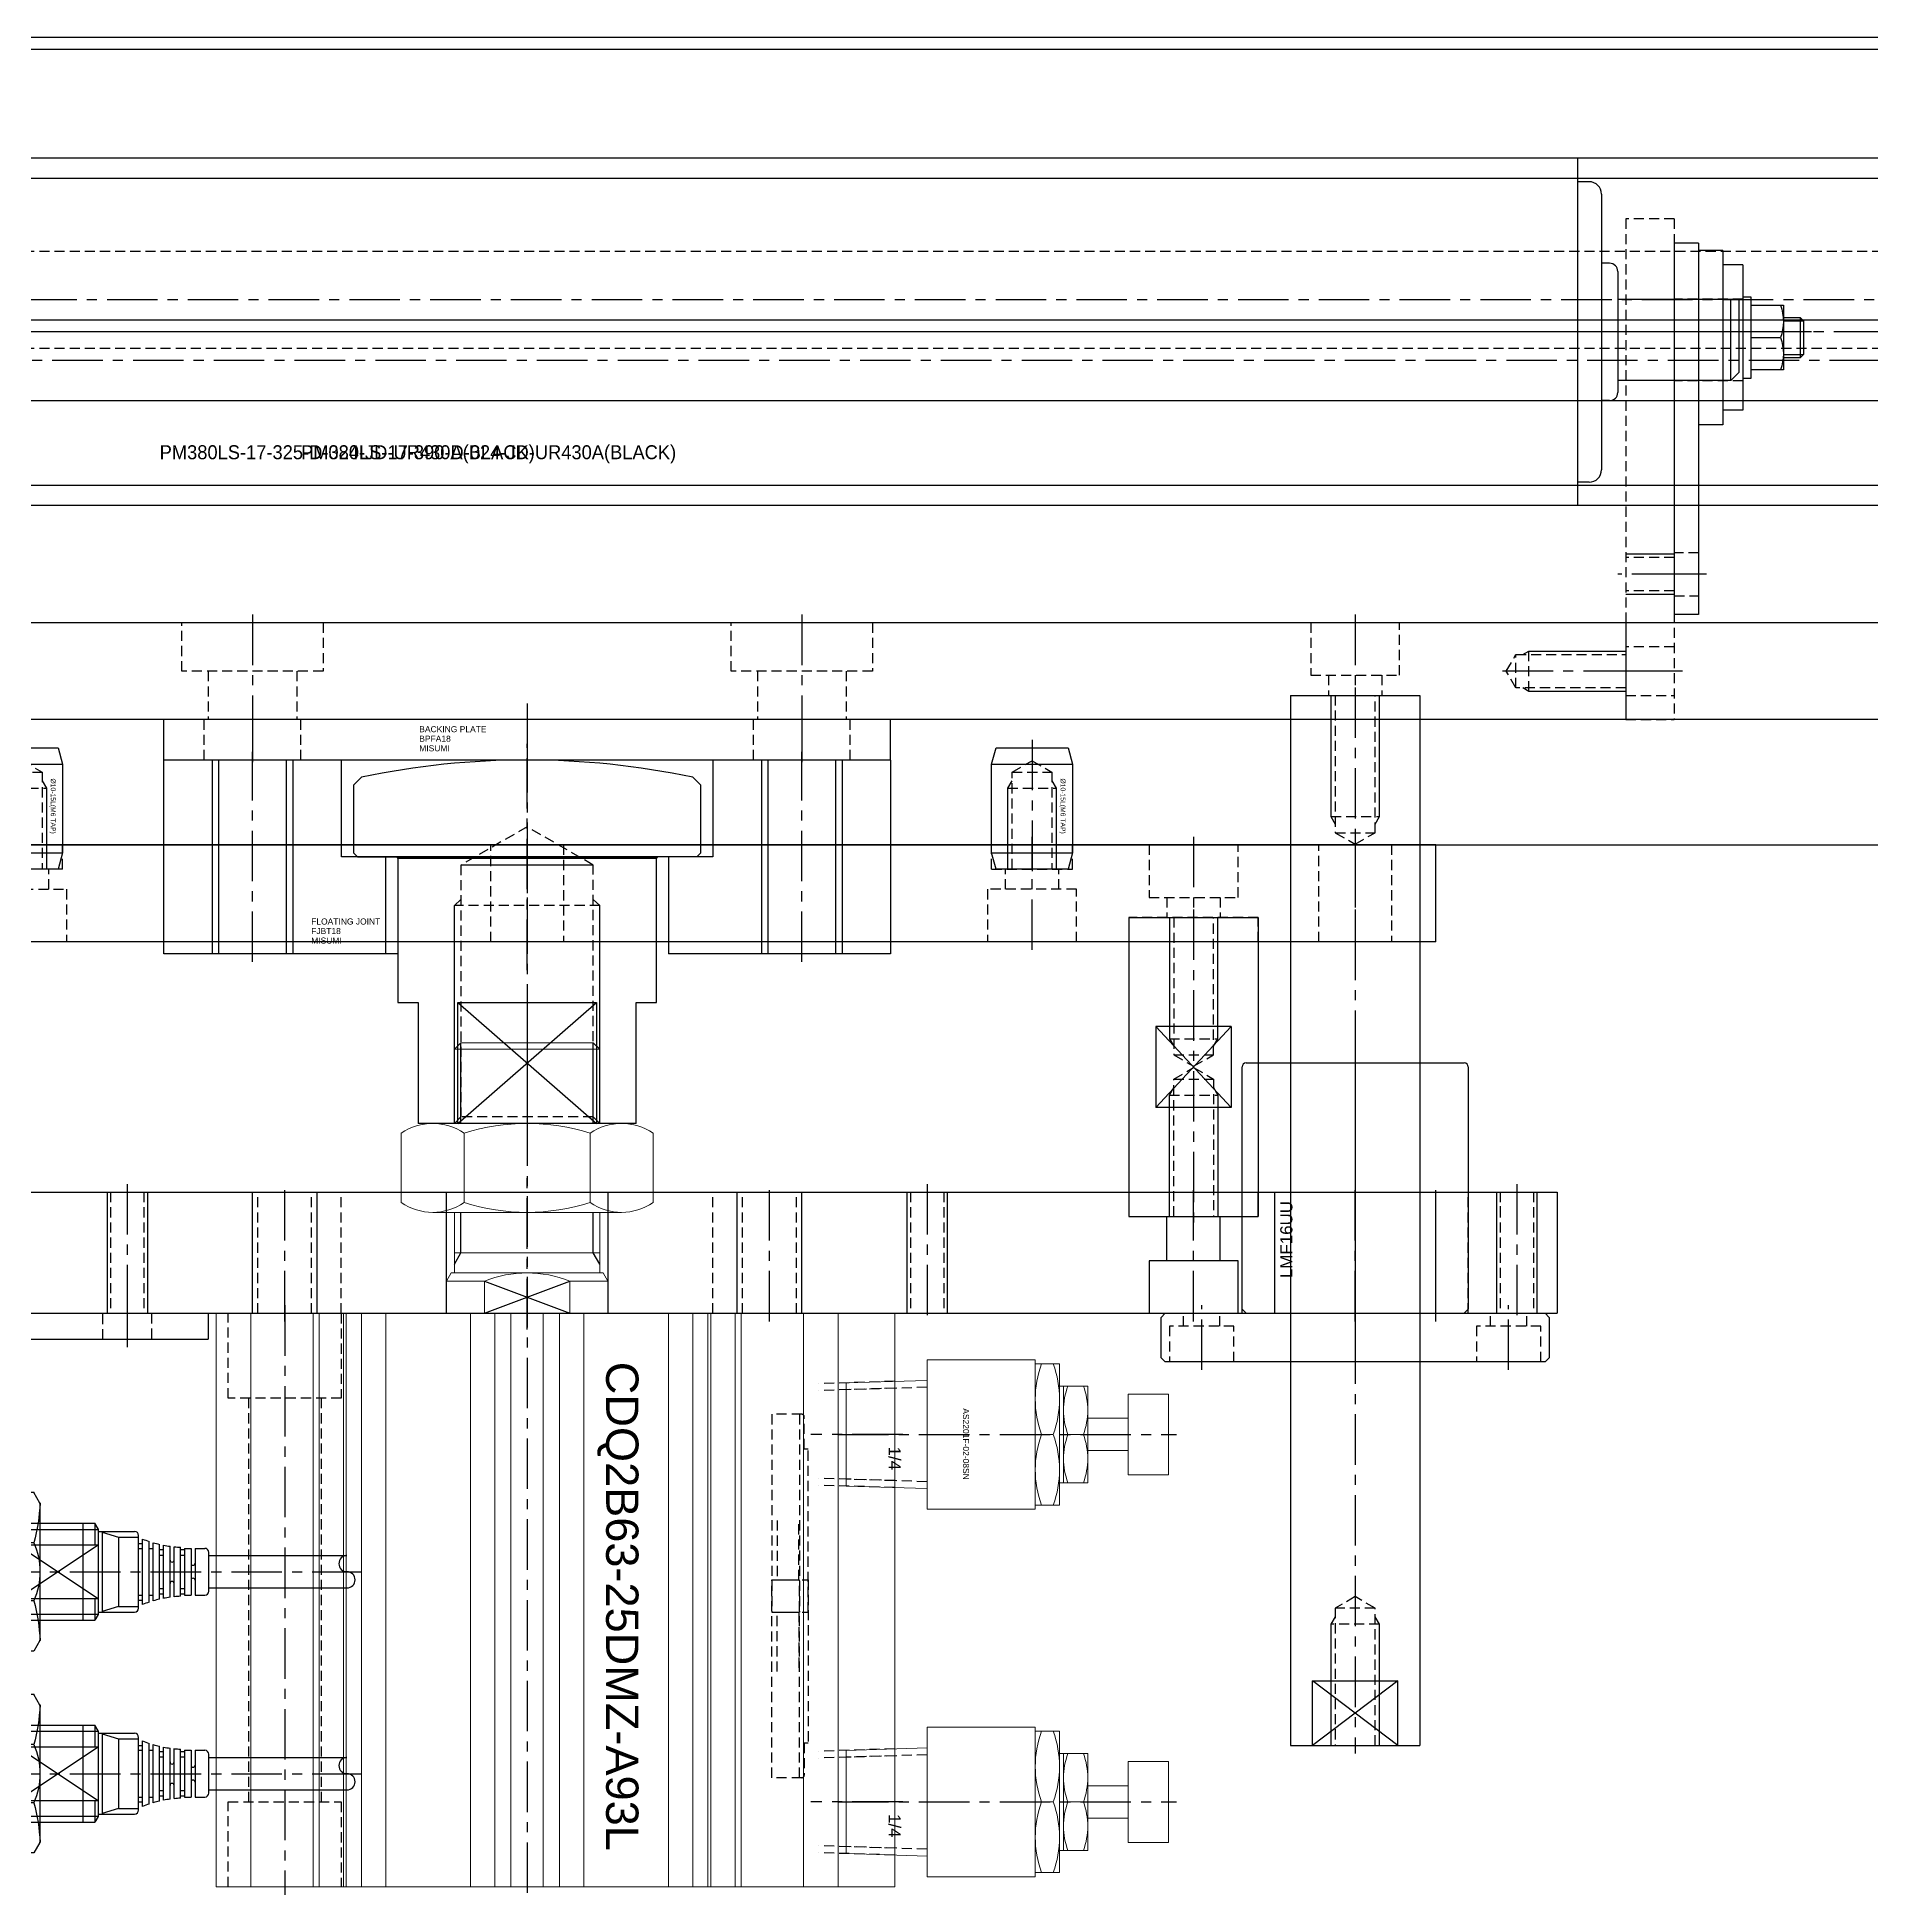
# Model space of a CAD drawing. Header units: inches. Extents: x 0 to 77285, y -118 to 40065.
# Drawn here: x 17089.9 to 17317, y 2458.8 to 2688.8 of the extents above; entities that cross this region are included whole.
import ezdxf
from ezdxf.enums import TextEntityAlignment as Align

# ---------------------------------------------------------------- set-up
doc = ezdxf.new("R2010")
doc.units = ezdxf.units.IN
doc.header["$LTSCALE"] = 5
doc.header["$MEASUREMENT"] = 0
doc.linetypes.add('CENTER', pattern=[2, 1.25, -0.25, 0.25, -0.25])
doc.linetypes.add('HIDDEN', pattern=[0.375, 0.25, -0.125])
for name, color, linetype in [('11', 1, 'CENTER'), ('22', 2, 'HIDDEN'), ('44', 4, 'Continuous'), ('55', 5, 'Continuous'), ('77', 40, 'HIDDEN'), ('99', 181, 'Continuous'), ('A', 8, 'Continuous'), ('B', 123, 'Continuous'), ('BOM-T', 4, 'Continuous'), ('T', 3, 'Continuous'), ('Y', 60, 'Continuous')]:
    doc.layers.add(name, color=color, linetype=linetype)
doc.layers.add('88', color=35, linetype='Continuous', lineweight=5)
doc.styles.add('SCI', font='')
doc.styles.get("Standard").update_dxf_attribs({"font": 'arial.ttf'})
doc.styles.get('SCI').set_extended_font_data('Gulim')

# ---------------------------------------------------------------- blocks, each defined once
blk = doc.blocks.new('A$C674316cb')
for p, q in [((7, 170), (7, 5145)), ((40.5, 170), (40.5, 5145)), ((50.5, 170), (50.5, 5145)), ((105.5, 170), (105.5, 5145))]:
    blk.add_line(p, q)
at = {"layer": '11'}
blk.add_line((45.5, 170), (45.5, 5145), dxfattribs=at)
at = {"layer": 'B'}
blk.add_line((5.5, 170), (5.5, 5145), dxfattribs=at)
blk = doc.blocks.new('A$Cb0f354e5')
for p, q in [((13, 37, 0), (-3, 37, 0)), ((-3, 37, 0), (-3, 0)), ((13, 37, 0), (13, 0)), ((0.34, 23.5, 0), (9.66, 23.5, 0)), ((0.34, 23.5, 0), (0.34, 13.5, 0)), ((9.66, 23.5, 0), (9.66, 13.5, 0)), ((0.34, 13.5, 0), (9.66, 13.5, 0)), ((13, 0), (-3, 0))]:
    blk.add_line(p, q)
at = {"layer": '11'}
blk.add_line((5, 38, 0), (5, -1), dxfattribs=at)
at = {"layer": '22'}
for p, q in [((2.54, 20, 0), (2.54, 37, 0)), ((7.46, 37, 0), (7.46, 20, 0)), ((8, 22, 0), (2, 22, 0)), ((5, 18.58, 0), (2.54, 20, 0)), ((7.46, 20, 0), (2.54, 20, 0)), ((5, 18.42, 0), (2.54, 17, 0)), ((7.46, 20, 0), (5, 18.58, 0)), ((7.46, 17, 0), (5, 18.42, 0)), ((2.54, 17, 0), (2.54, 0, 0)), ((7.46, 17, 0), (2.54, 17, 0)), ((7.46, 0, 0), (7.46, 17, 0)), ((8, 15, 0), (2, 15, 0))]:
    blk.add_line(p, q, dxfattribs=at)
at = {"layer": 'A'}
for p, q in [((9.66, 13.5, 0), (0.34, 23.5, 0)), ((0.34, 13.5, 0), (9.66, 23.5, 0))]:
    blk.add_line(p, q, dxfattribs=at)
at = {"layer": 'T'}
for p, q in [((2, 22, 0), (2, 37, 0)), ((8, 37, 0), (8, 22, 0)), ((2.54, 21.06, 0), (2, 22, 0)), ((8, 22, 0), (7.46, 21.06, 0)), ((2.54, 15.94, 0), (2, 15, 0)), ((2, 15, 0), (2, 0, 0)), ((8, 15, 0), (7.46, 15.94, 0)), ((8, 0, 0), (8, 15, 0))]:
    blk.add_line(p, q, dxfattribs=at)
blk = doc.blocks.new('A$Ccf0fb916')
for p, q in [((-24, 5.5), (-23.5, 6)), ((-24, 0.5), (-24, 5.5)), ((-23.5, 6), (23.5, 6)), ((23.5, 6), (24, 5.5)), ((24, 5.5), (24, 0.5)), ((-23.5, 0), (-24, 0.5)), ((23.5, 0), (-23.5, 0)), ((-13.5, 0), (-14, -0.5)), ((14, -0.5), (13.5, 0)), ((24, 0.5), (23.5, 0)), ((-14, -30.5), (-14, -0.5)), ((14, -0.5), (14, -30.5)), ((13.5, -31), (-13.5, -31))]:
    blk.add_line(p, q)
for centre, start, end in [((-13.5, -30.5), 180, 270), ((13.5, -30.5), 270, 360)]:
    blk.add_arc(centre, 0.5, start, end)
at = {"layer": '11'}
for p, q in [((-19, 7), (-19, -1)), ((0, -32), (0, 7)), ((19, 7), (19, -1))]:
    blk.add_line(p, q, dxfattribs=at)
at = {"layer": '22'}
for p, q in [((-23, 6), (-23, 1.6)), ((-15, 1.6), (-15, 6)), ((15, 6), (15, 1.6)), ((23, 1.6), (23, 6)), ((-23, 1.6), (-15, 1.6)), ((-21.25, 1.6), (-21.25, 0)), ((-16.75, 1.6), (-16.75, 0)), ((15, 1.6), (23, 1.6)), ((16.75, 1.6), (16.75, 0)), ((21.25, 1.6), (21.25, 0))]:
    blk.add_line(p, q, dxfattribs=at)
at = {"layer": 'BOM-T', "color": 4}
blk.add_text('LMF16UU', height=1.5, rotation=270, dxfattribs=at).set_placement((8.52, -4.36), align=Align.MIDDLE_LEFT)
blk = doc.blocks.new('A$Ce7fb24a1')
for p, q in [((2.9, 5.25), (3.33, 6)), ((2.9, -5.25), (2.9, 5.25)), ((3.33, 6), (34, 6)), ((3.33, 6), (3.33, -6)), ((34.4, 5.3), (34, 6)), ((34, 6), (34, 3.32)), ((34.4, 5.3), (34.4, -5.3)), ((34.4, 5), (34.9, 5)), ((34.4, 5), (38.9, 5)), ((34.9, 5), (34.9, -5)), ((34.9, 4.92), (36.9, 4.3)), ((24.4, 3.32), (34.4, 3.32)), ((24.4, 3.32), (24.4, -3.32)), ((36.9, 4.3), (36.9, -4.3)), ((36.9, 4.3), (39.4, 4.3)), ((39.4, -4.5), (39.4, 4.5)), ((39.4, 3.5), (39.9, 3.5)), ((39.4, 2.9), (39.9, 2.9)), ((39.9, -4.05), (39.9, 4.05)), ((40.7, -3.76), (40.7, 3.76)), ((40.7, 2.9), (41.2, 2.9)), ((41.2, -3.6), (41.2, 3.6)), ((42, -3.39), (42, 3.39)), ((42, 2.75), (42.5, 2.75)), ((42.5, -3.29), (42.5, 3.29)), ((43.3, -3.15), (43.3, 3.15)), ((43.8, -3.09), (43.8, 3.1)), ((44.6, -3.03), (44.6, 3.03)), ((44.6, 2.75), (45.1, 2.75)), ((45.1, 2.9), (45.9, 2.9)), ((45.1, 2.9), (45.1, -2.9)), ((45.9, 2.9), (45.9, -2.9)), ((46.4, 2.9), (47.6, 2.9)), ((46.4, 2.9), (46.4, -2.9)), ((48.1, -2.4), (48.1, 2.4)), ((42, 2.07), (42.5, 2.07)), ((44.6, 2.07), (45.1, 2.07)), ((48.1, 2), (65.2, 2)), ((42, -2.08), (42.5, -2.08)), ((44.6, -2.08), (45.1, -2.08)), ((48.1, -2), (65.2, -2)), ((24.4, -3.32), (34.4, -3.32)), ((34, -3.32), (34, -6)), ((36.9, -4.3), (34.9, -4.92)), ((36.9, -4.3), (39.4, -4.3)), ((39.4, -2.9), (39.9, -2.9)), ((39.4, -3.5), (39.9, -3.5)), ((40.7, -2.9), (41.2, -2.9)), ((42, -2.75), (42.5, -2.75)), ((44.6, -2.75), (45.1, -2.75)), ((45.1, -2.9), (45.9, -2.9)), ((46.4, -2.9), (47.6, -2.9)), ((3.33, -6), (2.9, -5.25)), ((3.33, -6), (34, -6)), ((34.4, -5.3), (34, -6)), ((34.4, -5), (38.9, -5))]:
    blk.add_line(p, q)
for centre, radius, start, end in [((38.9, 4.5), 0.5, 0, 90), ((45.27, 17.52), 14.5, 248.279, 251.645), ((45.27, 17.52), 14.5, 253.714, 256.982), ((45.27, 17.52), 14.5, 259.002, 262.207), ((45.27, 17.52), 14.5, 264.196, 267.367), ((47.6, 2.4), 0.5, 0, 90), ((43.55, 1.45), 0.25, 180, 270), ((43.55, 1.45), 0.25, 270, 0), ((46.15, 1.05), 0.25, 180, 0), ((65.2, 1), 1, 90, 270), ((65.2, -1), 1, 270, 90), ((43.55, -1.45), 0.25, 90, 180), ((43.55, -1.45), 0.25, 0, 90), ((46.15, -1.05), 0.25, 0, 180), ((38.9, -4.5), 0.5, 270, 0), ((45.27, -17.52), 14.5, 108.355, 111.721), ((45.27, -17.52), 14.5, 103.018, 106.286), ((45.27, -17.52), 14.5, 97.7934, 100.998), ((45.27, -17.52), 14.5, 92.6334, 95.8036), ((47.6, -2.4), 0.5, 270, 0)]:
    blk.add_arc(centre, radius, start, end)
at = {"layer": '11'}
for p, q in [((0.9, -0.5), (0.9, 0.5)), ((0.9, 0), (66.93, 0))]:
    blk.add_line(p, q, dxfattribs=at)
blk.add_circle((0.9, 0), 0.5, dxfattribs=at)
at = {"layer": 'A'}
for p, q in [((9, 6), (9, -6)), ((32.5, 6), (32.5, -6)), ((24.4, 3.32), (34.4, -3.32)), ((24.4, -3.32), (34.4, 3.32))]:
    blk.add_line(p, q, dxfattribs=at)
at = {"layer": 'T'}
for p, q in [((2.9, 5.25), (34.4, 5.25)), ((2.9, -5.25), (34.4, -5.25))]:
    blk.add_line(p, q, dxfattribs=at)
blk = doc.blocks.new('A$C155e952e')
for p, q in [((-4, 18.31), (-3.24, 19.63)), ((-3.24, 19.63), (0, 19.63)), ((0, 19.63), (0, 0)), ((-4, 18.31), (-4, 1.31)), ((-3.24, 13.41), (0, 13.41)), ((-3.24, 6.22), (0, 6.22)), ((-4, 1.31), (-3.24, 0)), ((-3.24, 0), (0, 0))]:
    blk.add_line(p, q)
for centre, radius, start, end in [((17.82, 19.18), 21.84, 182.2649, 195.323), ((4.92, 9.81), 8.92, 156.1938, 179.9413), ((4.92, 9.82), 8.92, 180.0587, 203.8062), ((17.82, 0.45), 21.84, 164.677, 177.7351)]:
    blk.add_arc(centre, radius, start, end)
for p in [(-3.24, 19.63), (-4, 18.31), (-4, 18.31), (-4, 1.31)]:
    blk.add_point(p)
blk = doc.blocks.new('A$C6a460ffd')
for p, q in [((4.8, 51.5), (28.4, 51.5)), ((28.4, 51.5), (28.4, 48.3)), ((4.8, 48.3), (28.4, 48.3)), ((-1.6, 45.1), (-1.6, -18.5)), ((1.6, 45.1), (1.6, -18.5)), ((-1.6, -18.5), (1.6, -18.5))]:
    blk.add_line(p, q)
for radius in [6.4, 3.2]:
    blk.add_arc((4.8, 45.1), radius, 90, 180)
at = {"layer": '11'}
for p, q in [((18.4, 52.5), (18.4, 47.3)), ((-2.6, 19.5), (2.6, 19.5)), ((-2.6, -5.5), (2.6, -5.5))]:
    blk.add_line(p, q, dxfattribs=at)
at = {"layer": '22'}
for p, q in [((15.4, 48.3), (15.4, 51.5)), ((21.4, 51.5), (21.4, 48.3)), ((-1.6, 25.75), (1.6, 25.75)), ((1.6, 13.25), (-1.6, 13.25)), ((-1.6, 0.75), (1.6, 0.75)), ((1.6, -11.75), (-1.6, -11.75))]:
    blk.add_line(p, q, dxfattribs=at)
blk = doc.blocks.new('A$C2fcb81fb')
for p, q in [((-9, 32.69), (-8.19, 33.5)), ((-9, 23.5), (-9, 32.69)), ((-9, 32.69), (9, 32.69)), ((-8.19, 33.5), (8.19, 33.5)), ((8.19, 33.5), (9, 32.69)), ((9, 32.69), (9, 23.5)), ((11.69, 23.5), (-11.69, 23.5)), ((-15.59, 13.71), (-15.59, 22.29)), ((-7.79, 13.71), (-7.79, 22.29)), ((7.79, 13.71), (7.79, 22.29)), ((15.59, 22.29), (15.59, 13.71)), ((11.69, 12.5), (-11.69, 12.5)), ((-9, 5), (-9, 12.5)), ((9, 5), (9, 12.5)), ((-9, 7.5), (9, 7.5)), ((-10, 4), (-9.42, 5)), ((-9.42, 5), (9.42, 5)), ((9.42, 5), (10, 4)), ((-10, 0), (-10, 4)), ((-10, 4), (-5.27, 4)), ((-5.27, 4), (-5.27, 0)), ((10, 4), (5.27, 4)), ((5.27, 0), (5.27, 4)), ((10, 4), (10, 0)), ((-38.5, 0), (-38.5, -71)), ((-38.5, 0), (45.5, 0)), ((-38.5, -71), (-38.5, 0)), ((-38.5, 0), (38.5, 0)), ((-34.21, 0), (-34.21, -71)), ((-26.48, 0), (-26.48, -71)), ((-25.75, 0), (-25.75, -71)), ((-22.75, 0), (-22.75, -71)), ((-22.38, 0), (-22.38, -71)), ((-20.5, 0), (-20.5, -71)), ((-20.5, 0), (-20.5, -71)), ((-17.5, 0), (-17.5, -71)), ((-17.5, 0), (-17.5, -71)), ((-7, 0), (-7, -71)), ((-5.27, 0), (5.27, 0)), ((-4, 0), (-4, -71)), ((-2, 0), (-2, -71)), ((2, 0), (2, -71)), ((4, 0), (4, -71)), ((7, 0), (7, -71)), ((17.5, 0), (17.5, -71)), ((17.5, 0), (17.5, -71)), ((20.5, 0), (20.5, -71)), ((20.5, 0), (20.5, -71)), ((22.38, 0), (22.38, -71)), ((22.75, 0), (22.75, -71)), ((25.75, 0), (25.75, -71)), ((26.48, 0), (26.48, -71)), ((34.21, 0), (34.21, -71)), ((38.5, 0), (38.5, -71)), ((38.5, 0), (38.5, -71)), ((38.5, 0), (45.5, 0)), ((45.5, 0), (45.5, -71)), ((45.5, 0), (45.5, -71)), ((74.4, -13), (69.4, -13)), ((63.68, -15), (65.12, -15)), ((66.94, -15), (68.86, -15)), ((74.4, -17), (69.4, -17)), ((74.4, -58.5), (69.4, -58.5)), ((63.68, -60.5), (65.12, -60.5)), ((66.94, -60.5), (68.86, -60.5)), ((74.4, -62.5), (69.4, -62.5)), ((-38.5, -71), (45.5, -71)), ((38.5, -71), (-38.5, -71)), ((45.5, -71), (38.5, -71))]:
    blk.add_line(p, q)
for points in [[(49.5, -5.75), (62.9, -5.75), (62.9, -24.25), (49.5, -24.25)], [(65.9, -9), (66.4, -9), (66.4, -21), (65.9, -21)], [(74.4, -10), (79.4, -10), (79.4, -20), (74.4, -20)], [(49.5, -51.25), (62.9, -51.25), (62.9, -69.75), (49.5, -69.75)], [(65.9, -54.5), (66.4, -54.5), (66.4, -66.5), (65.9, -66.5)], [(74.4, -55.5), (79.4, -55.5), (79.4, -65.5), (74.4, -65.5)]]:
    blk.add_lwpolyline(points, close=True)
for points in [[(63.68, -15, -0.178633), (63.68, -6.25), (65.12, -6.25, -0.178633), (65.12, -15, -0.178633), (65.12, -23.75), (63.68, -23.75, -0.178633)], [(66.94, -15, -0.178633), (66.94, -9), (68.86, -9, -0.178633), (68.86, -15, -0.178633), (68.86, -21), (66.94, -21, -0.178633)], [(63.68, -60.5, -0.178633), (63.68, -51.75), (65.12, -51.75, -0.178633), (65.12, -60.5, -0.178633), (65.12, -69.25), (63.68, -69.25, -0.178633)], [(66.94, -60.5, -0.178633), (66.94, -54.5), (68.86, -54.5, -0.178633), (68.86, -60.5, -0.178633), (68.86, -66.5), (66.94, -66.5, -0.178633)]]:
    blk.add_lwpolyline(points, format="xyb", close=True)
for points in [[(63.68, -6.25), (62.9, -6.25), (62.9, -23.75), (63.68, -23.75)], [(65.12, -6.25), (65.9, -6.25), (65.9, -23.75), (65.12, -23.75)], [(49.5, -8.3), (39.5, -8.61), (39.5, -21.39), (49.5, -21.7)], [(66.94, -9), (66.4, -9), (66.4, -21), (66.94, -21)], [(68.86, -9), (69.4, -9), (69.4, -21), (68.86, -21)], [(63.68, -51.75), (62.9, -51.75), (62.9, -69.25), (63.68, -69.25)], [(65.12, -51.75), (65.9, -51.75), (65.9, -69.25), (65.12, -69.25)], [(49.5, -53.8), (39.5, -54.11), (39.5, -66.89), (49.5, -67.2)], [(66.94, -54.5), (66.4, -54.5), (66.4, -66.5), (66.94, -66.5)], [(68.86, -54.5), (69.4, -54.5), (69.4, -66.5), (68.86, -66.5)]]:
    blk.add_lwpolyline(points)
for centre, radius, start, end in [((-11.69, 16.6), 6.9, 55.6158, 124.3842), ((0, -2.29), 25.79, 72.412, 107.588), ((11.69, 16.6), 6.9, 55.6158, 124.3842), ((-11.69, 19.4), 6.9, 235.6158, 304.3842), ((0, 38.29), 25.79, 252.412, 287.588), ((11.69, 19.4), 6.9, 235.6158, 304.3842), ((0, -9.38), 14.38, 68.5027, 111.4973)]:
    blk.add_arc(centre, radius, start, end)
at = {"layer": '11'}
for p, q in [((0, 34.5), (0, -72)), ((-30, 1), (-30, -72)), ((46.5, -15), (35.1, -15)), ((38.5, -15), (80.4, -15)), ((46.5, -60.5), (35.1, -60.5)), ((38.5, -60.5), (80.4, -60.5))]:
    blk.add_line(p, q, dxfattribs=at)
at = {"layer": '22'}
for p, q in [((-37, -10.5), (-37, 0)), ((-23, 0), (-23, -10.5)), ((45.5, -8.42), (36.1, -8.72)), ((49.5, -9.15), (39.5, -9.47)), ((-23, -10.5), (-37, -10.5)), ((-34.5, -10.5), (-34.5, -60.5)), ((-25.5, -10.5), (-25.5, -60.5)), ((45.5, -9.28), (36.1, -9.57)), ((33.73, -12.5), (33.73, -37)), ((45.5, -20.72), (36.1, -20.43)), ((49.5, -20.85), (39.5, -20.53)), ((45.5, -21.58), (36.1, -21.28)), ((33.73, -57.5), (33.73, -33)), ((45.5, -53.92), (36.1, -54.22)), ((45.5, -54.78), (36.1, -55.07)), ((49.5, -54.65), (39.5, -54.97)), ((-37, -71), (-37, -60.5)), ((-37, -60.5), (-23, -60.5)), ((-23, -60.5), (-23, -71)), ((45.5, -66.22), (36.1, -65.93)), ((49.5, -66.35), (39.5, -66.03)), ((45.5, -67.08), (36.1, -66.78))]:
    blk.add_line(p, q, dxfattribs=at)
for points in [[(30.3, -12.5), (30.3, -37), (34.8, -37), (34.8, -16.8), (34.3, -16.8), (34.3, -12.8, 0.414214), (34, -12.5)], [(30.3, -57.5), (30.3, -33), (34.8, -33), (34.8, -53.2), (34.3, -53.2), (34.3, -57.2, -0.414214), (34, -57.5)]]:
    blk.add_lwpolyline(points, format="xyb", close=True, dxfattribs=at)
for points in [[(30.95, -25.65), (30.95, -33), (33.65, -33), (33.65, -25.65)], [(30.95, -44.35), (30.95, -37), (33.65, -37), (33.65, -44.35)]]:
    blk.add_lwpolyline(points, dxfattribs=at)
at = {"layer": 'T'}
for p, q in [((-8.19, 23.5), (-8.19, 33.5)), ((8.19, 23.5), (8.19, 33.5)), ((-8.19, 7.5), (-8.19, 12.5)), ((8.19, 7.5), (8.19, 12.5)), ((-9, 6.09), (-8.19, 7.5)), ((9, 6.09), (8.19, 7.5)), ((-5.27, 4), (5.27, 0)), ((-5.27, 0), (5.27, 4))]:
    blk.add_line(p, q, dxfattribs=at)
at = {"layer": 'BOM-T', "color": 4}
for s, height, p in [('CDQ2B63-25DMZ-A93L', 4, (11.78, -6)), ('AS2201F-02-08SN', 0.75, (54.33, -11.76))]:
    blk.add_text(s, height=height, rotation=270, dxfattribs=at).set_placement(p, align=Align.MIDDLE_LEFT)
at = {"layer": 'Defpoints', "color": 4}
for p in [(45.5, -16.5), (45.5, -62)]:
    blk.add_text('1/4', height=1.5, rotation=270, dxfattribs=at).set_placement(p, align=Align.MIDDLE_LEFT)
blk = doc.blocks.new('A$C9ce8eb0b')
for p, q in [((112.5, 0, 0), (-112.5, 0, 0)), ((-112.5, -12, 0), (-112.5, 0, 0)), ((112.5, -12, 0), (112.5, 0, 0)), ((112.5, -12, 0), (-112.5, -12, 0))]:
    blk.add_line(p, q)
at = {"layer": '11'}
for p, q in [((-102.5, 1, 0), (-102.5, -13, 0)), ((-82.5, 1, 0), (-82.5, -13, 0)), ((-62.5, -13, 0), (-62.5, 1, 0)), ((0, 1), (0, -13)), ((62.5, -13, -4258.9), (62.5, 1, -4258.9)), ((82.5, 1, -4258.9), (82.5, -13, -4258.9)), ((102.5, 1, -4258.9), (102.5, -13, -4258.9))]:
    blk.add_line(p, q, dxfattribs=at)
at = {"layer": '22'}
for p, q in [((-107, -12, 0), (-107, 0, 0)), ((-98, 0, 0), (-98, -12, 0)), ((-88, -6.5, 0), (-88, 0, 0)), ((-77, 0, 0), (-77, -6.5, 0)), ((-67.5, -3, 0), (-67.5, 0, 0)), ((-57.5, -3, 0), (-57.5, 0, 0)), ((-4.5, -12), (-4.5, 0)), ((4.5, 0), (4.5, -12)), ((57.5, -3, -4258.9), (57.5, 0, -4258.9)), ((67.5, -3, -4258.9), (67.5, 0, -4258.9)), ((77, 0, -4258.9), (77, -6.5, -4258.9)), ((88, -6.5, -4258.9), (88, 0, -4258.9)), ((98, -12, -4258.9), (98, 0, -4258.9)), ((107, 0, -4258.9), (107, -12, -4258.9)), ((-57.5, -3, 0), (-67.5, -3, 0)), ((-65.8, -5.5, 0), (-65.8, -3, 0)), ((-59.2, -5.5, 0), (-59.2, -3, 0)), ((57.5, -3, -4258.9), (67.5, -3, -4258.9)), ((59.2, -5.5, -4258.9), (59.2, -3, -4258.9)), ((65.8, -5.5, -4258.9), (65.8, -3, -4258.9)), ((-77, -6.5, 0), (-88, -6.5, 0)), ((-85.8, -6.5, 0), (-85.8, -9, 0)), ((-79.2, -6.5, 0), (-79.2, -9, 0)), ((-68, -12, 0), (-68, -5.5, 0)), ((-68, -5.5, 0), (-57, -5.5, 0)), ((-57, -5.5, 0), (-57, -12, 0)), ((68, -5.5, -4258.9), (57, -5.5, -4258.9)), ((57, -5.5, -4258.9), (57, -12, -4258.9)), ((68, -12, -4258.9), (68, -5.5, -4258.9)), ((77, -6.5, -4258.9), (88, -6.5, -4258.9)), ((79.2, -6.5, -4258.9), (79.2, -9, -4258.9)), ((85.8, -6.5, -4258.9), (85.8, -9, -4258.9)), ((-90.5, -12, 0), (-90.5, -9, 0)), ((-90.5, -9, 0), (-74.5, -9, 0)), ((-74.5, -12, 0), (-74.5, -9, 0)), ((90.5, -9, -4258.9), (74.5, -9, -4258.9)), ((74.5, -9, -4258.9), (74.5, -12, -4258.9)), ((90.5, -12, -4258.9), (90.5, -9, -4258.9))]:
    blk.add_line(p, q, dxfattribs=at)
blk = doc.blocks.new('A$C4d0584aa')
for p, q in [((-15, 12), (-15, -3)), ((-15, 12), (240, 12)), ((240, 12), (240, -3)), ((-15, -3), (240, -3))]:
    blk.add_line(p, q)
at = {"layer": '11'}
for p, q in [((112.5, -5), (112.5, 14)), ((-10, 13), (-10, -4)), ((10, -4, 0), (10, 13, 0)), ((63, 13), (63, -4)), ((82.5, -4), (82.5, 13)), ((142.5, -4), (142.5, 13)), ((162, 13, 0), (162, -4, 0)), ((215, -4, 0), (215, 13, 0)), ((225, -4), (225, 13)), ((235, 13), (235, -4))]:
    blk.add_line(p, q, dxfattribs=at)
at = {"layer": '22'}
for p, q in [((-12.07, 12), (-12.07, -3)), ((-7.93, 12), (-7.93, -3)), ((-4, -3, 0), (-4, 12, 0)), ((24, -3, 0), (24, 12, 0)), ((60.94, 12), (60.94, -3)), ((65.07, 12), (65.07, -3)), ((79.18, -3), (79.18, 12)), ((85.83, -3), (85.83, 12)), ((89.5, -3), (89.5, 12)), ((135.5, -3), (135.5, 12)), ((139.18, -3), (139.18, 12)), ((145.83, -3), (145.83, 12)), ((159.94, 12, 0), (159.94, -3, 0)), ((164.07, 12, 0), (164.07, -3, 0)), ((201, -3, 0), (201, 12, 0)), ((229, -3, 0), (229, 12, 0)), ((232.94, 12), (232.94, -3)), ((233, 9), (233, 12)), ((237.07, 12), (237.07, -3))]:
    blk.add_line(p, q, dxfattribs=at)
at = {"layer": 'T'}
for p, q in [((-12.5, 12), (-12.5, -3)), ((-7.5, 12), (-7.5, -3)), ((60.5, 12), (60.5, -3)), ((65.5, 12), (65.5, -3)), ((78.5, -3), (78.5, 12)), ((86.5, -3), (86.5, 12)), ((138.5, -3), (138.5, 12)), ((146.5, -3), (146.5, 12)), ((159.5, 12, 0), (159.5, -3, 0)), ((164.5, 12, 0), (164.5, -3, 0)), ((232.5, 12), (232.5, -3)), ((237.5, 12), (237.5, -3))]:
    blk.add_line(p, q, dxfattribs=at)
blk = doc.blocks.new('A$C448e6869')
for p, q in [((0, 0), (0, -15)), ((0, 0), (255, 0)), ((15, -15), (15, 0)), ((35, 0), (35, -15)), ((37, -3, -4258.9), (37, 0, -4258.9)), ((53, 0, -4258.9), (53, -3, -4258.9)), ((117.5, -15), (117.5, 0)), ((137.5, 0), (137.5, -15)), ((202, 0), (202, -3)), ((218, -3), (218, 0)), ((220, 0), (220, -15)), ((240, -15), (240, 0)), ((255, 0), (255, -15)), ((53, -3, -4258.9), (37, -3, -4258.9)), ((41.7, -8.5, -4258.9), (41.7, -3, -4258.9)), ((48.3, -8.5, -4258.9), (48.3, -3, -4258.9)), ((202, -3), (218, -3)), ((206.7, -8.5), (206.7, -3)), ((213.3, -8.5), (213.3, -3)), ((39.5, -15, -4258.9), (39.5, -8.5, -4258.9)), ((39.5, -8.5, -4258.9), (50.5, -8.5, -4258.9)), ((50.5, -8.5, -4258.9), (50.5, -15, -4258.9)), ((215.5, -8.5), (204.5, -8.5)), ((204.5, -8.5), (204.5, -15)), ((215.5, -15), (215.5, -8.5)), ((0, -15), (255, -15))]:
    blk.add_line(p, q)
at = {"layer": '11'}
for p, q in [((25, 1), (25, -16)), ((45, -16, -4258.9), (45, 1, -4258.9)), ((127.5, -17), (127.5, 2)), ((210, -16), (210, 1)), ((230, 1), (230, -16))]:
    blk.add_line(p, q, dxfattribs=at)
blk = doc.blocks.new('A$C38c03a7b')
for p, q in [((-5, 13), (-4.46, 15)), ((-4.46, 15), (4.46, 15)), ((4.46, 15), (5, 13)), ((-5, 2), (-5, 13)), ((-5, 13), (5, 13)), ((5, 13), (5, 2)), ((-4.46, 0), (-5, 2)), ((-5, 2), (5, 2)), ((4.46, 0), (-4.46, 0)), ((5, 2), (4.46, 0))]:
    blk.add_line(p, q)
at = {"layer": '11'}
blk.add_line((0, 16), (0, -1), dxfattribs=at)
at = {"layer": '22'}
for p, q in [((-2.46, 12), (0, 13.42)), ((-2.46, 0), (-2.46, 12)), ((-2.46, 12), (2.46, 12)), ((0, 13.42), (2.46, 12)), ((2.46, 12), (2.46, 0)), ((-3, 10), (3, 10))]:
    blk.add_line(p, q, dxfattribs=at)
at = {"layer": 'T'}
for p, q in [((-3, 10), (-2.46, 10.94)), ((-3, 0), (-3, 10)), ((2.46, 10.94), (3, 10)), ((3, 10), (3, 0))]:
    blk.add_line(p, q, dxfattribs=at)
at = {"layer": 'BOM-T', "color": 4}
blk.add_text('%%C10-15L(M6 TAP)', height=0.6, rotation=270, dxfattribs=at).set_placement((3.84, 11.22), align=Align.MIDDLE_LEFT)
blk = doc.blocks.new('A$C7902142c')
for name, p in [('A$C9ce8eb0b', (0, 0, 0)), ('A$C4d0584aa', (-112.5, -55, 0)), ('A$C448e6869', (-127.5, -43, 0))]:
    blk.add_blockref(name, p)
at = {"xscale": -1}
blk.add_blockref('A$Cb0f354e5', (87.5, -46, -4258.9), dxfattribs=at)
at = {"layer": '44'}
for p in [(-62.5, -3, 0), (62.5, -3, -4258.9)]:
    blk.add_blockref('A$C38c03a7b', p, dxfattribs=at)
at = {"layer": '44', "rotation": 180}
blk.add_blockref('A$Ccf0fb916', (102.5, -58, 0), dxfattribs=at)
at = {"layer": '55', "xscale": -1}
for p in [(-64.3, -99.81, 0), (-64.3, -124.81, 0)]:
    blk.add_blockref('A$C155e952e', p, dxfattribs=at)
at = {"layer": '55'}
for p in [(-87.5, -90, 0), (-87.5, -115, 0)]:
    blk.add_blockref('A$Ce7fb24a1', p, dxfattribs=at)
at = {"layer": '88'}
blk.add_blockref('A$C2fcb81fb', (0, -58, 0), dxfattribs=at)
at = {"layer": 'Y'}
blk.add_blockref('A$C6a460ffd', (-67.9, -109.5, 0), dxfattribs=at)
blk = doc.blocks.new('A$C599342af')
for p, q in [((78.99, 0), (-10.99, 0)), ((-10.99, -24), (-10.99, 0)), ((-4.19, 0), (-4.19, -24)), ((4.19, 0), (4.19, -24)), ((11.01, -12), (11.01, 0)), ((56.99, 0), (56.99, -12)), ((63.81, 0), (63.81, -24)), ((72.19, 0), (72.19, -24)), ((78.99, 0), (78.99, -24)), ((13.5, -2.12), (12.5, -3.12)), ((55.5, -3.12), (54.5, -2.12)), ((12.5, -3.12), (12.5, -11.5)), ((55.5, -11.5), (55.5, -3.12)), ((56.99, -12), (11.01, -12)), ((12.5, -11.5), (13, -12)), ((13, -12), (17.8, -12)), ((16.52, -24), (16.52, -12)), ((50, -12.2), (18, -12.2)), ((18, -12.2), (18, -30)), ((42.19, -13), (25.81, -13)), ((50, -30), (50, -12.2)), ((55, -12), (50.2, -12)), ((51.48, -12), (51.48, -24)), ((55, -12), (55.5, -11.5)), ((18, -24), (-10.99, -24)), ((78.99, -24), (51.48, -24)), ((18, -30), (20.5, -30)), ((20.5, -30), (20.5, -45)), ((25.41, -45), (25.41, -30)), ((25.41, -30), (42.59, -30)), ((42.59, -30), (42.59, -45)), ((47.5, -45), (47.5, -30)), ((47.5, -30), (50, -30)), ((47.5, -45), (20.5, -45))]:
    blk.add_line(p, q)
for centre, radius, start, end in [((34, -100), 100, 78.1705, 101.8295), ((17.8, -12.2), 0.2, 0, 90), ((50.2, -12.2), 0.2, 90, 180)]:
    blk.add_arc(centre, radius, start, end)
at = {"layer": '11'}
for p, q in [((0, -25), (0, 1)), ((34, 2.25), (34, -47.25)), ((34, -26), (34, 2)), ((68, -25), (68, 1))]:
    blk.add_line(p, q, dxfattribs=at)
at = {"layer": '22'}
for p, q in [((34, -8.27), (25.81, -13)), ((42.19, -13), (34, -8.27)), ((25.81, -13), (25.81, -44.19)), ((42.19, -44.19), (42.19, -13)), ((43, -18), (25, -18)), ((25.81, -44.19), (25, -45)), ((42.19, -44.19), (25.81, -44.19)), ((43, -45), (42.19, -44.19))]:
    blk.add_line(p, q, dxfattribs=at)
at = {"layer": 'A'}
for p, q in [((17.8, -12), (50.2, -12)), ((25.41, -30), (42.59, -45)), ((25.41, -45), (42.59, -30))]:
    blk.add_line(p, q, dxfattribs=at)
at = {"layer": 'T'}
for p, q in [((-5, 0), (-5, -24)), ((5, 0), (5, -24)), ((63, 0), (63, -24)), ((73, 0), (73, -24)), ((25.81, -17.25), (25, -18)), ((25, -45), (25, -18)), ((42.19, -17.25), (43, -18)), ((43, -45), (43, -18))]:
    blk.add_line(p, q, dxfattribs=at)
at = {"layer": 'BOM-T', "color": 4}
for s, p in [('FLOATING JOINT', (7.27, -19.99)), ('FJBT18', (7.27, -21.17)), ('MISUMI', (7.27, -22.35))]:
    blk.add_text(s, height=0.75, dxfattribs=at).set_placement(p, align=Align.MIDDLE_LEFT)
blk = doc.blocks.new('A$C3f96074d')
for p, q in [((45, 0), (-45, 0)), ((-45, 0), (-45, -5)), ((45, -5), (45, 0)), ((45, -5), (-45, -5))]:
    blk.add_line(p, q)
blk.add_point((0, 0))
at = {"layer": '11'}
for p, q in [((-34, 1), (-34, -6)), ((0, 2), (0, -7)), ((34, 1), (34, -6))]:
    blk.add_line(p, q, dxfattribs=at)
at = {"layer": '22'}
for p, q in [((-40, 0), (-40, -5)), ((-28, -5), (-28, 0)), ((28, 0), (28, -5)), ((40, -5), (40, 0))]:
    blk.add_line(p, q, dxfattribs=at)
at = {"layer": 'BOM-T', "color": 4}
for s, p in [('BACKING PLATE', (-13.35, -1.18)), ('BPFA18', (-13.35, -2.36)), ('MISUMI', (-13.35, -3.54))]:
    blk.add_text(s, height=0.75, dxfattribs=at).set_placement(p, align=Align.MIDDLE_LEFT)
blk = doc.blocks.new('A$Cec0c863b')
for p, q in [((8, 0), (-8, 0)), ((-8, 0), (-8, -130)), ((8, 0), (8, -130)), ((5.29, -122), (-5.29, -122)), ((-5.29, -130), (-5.29, -122)), ((5.29, -130), (5.29, -122)), ((8, -130), (-8, -130))]:
    blk.add_line(p, q)
at = {"layer": '11'}
blk.add_line((0, 1), (0, -131), dxfattribs=at)
at = {"layer": '22'}
for p, q in [((-2.46, -17), (-2.46, 0)), ((2.46, 0), (2.46, -17)), ((3, -15), (-3, -15)), ((0, -18.42), (-2.46, -17)), ((2.46, -17), (-2.46, -17)), ((2.46, -17), (0, -18.42)), ((-2.46, -113), (0, -111.58)), ((0, -111.58), (2.46, -113)), ((-2.46, -130), (-2.46, -113)), ((-2.46, -113), (2.46, -113)), ((2.46, -113), (2.46, -130)), ((-3, -115), (3, -115))]:
    blk.add_line(p, q, dxfattribs=at)
at = {"layer": 'A'}
for p, q in [((-5.29, -122), (5.29, -130)), ((-5.29, -130), (5.29, -122))]:
    blk.add_line(p, q, dxfattribs=at)
at = {"layer": 'T'}
for p, q in [((-3, -15), (-3, 0)), ((3, 0), (3, -15)), ((-2.46, -15.94), (-3, -15)), ((3, -15), (2.46, -15.94)), ((-3, -115), (-2.46, -114.06)), ((2.46, -114.06), (3, -115)), ((-3, -130), (-3, -115)), ((3, -115), (3, -130))]:
    blk.add_line(p, q, dxfattribs=at)
blk = doc.blocks.new('A$Cd39330c3E')
for p, q in [((-6, 10.1), (-6, -11.5)), ((-6, 10.1), (-3, 10.1)), ((-3, 11), (0, 11)), ((-3, 11), (-3, -35)), ((0, 11), (0, -35)), ((-8.5, 8.3), (-8.5, -9.7)), ((-8.5, 8.3), (-6, 8.3)), ((-9.5, 3.3), (-13.5, 3.3)), ((-13.5, 3.3), (-13.5, -4.7)), ((-9.5, -5.7), (-9.5, 4.3)), ((-9.5, 4.3), (-8.5, 4.3)), ((-9.5, -4.7), (-9.5, 3.3)), ((-8.5, 4.3), (-8.5, -5.7)), ((-15.57, 1.8), (-16, 1.37)), ((-16, 1.37), (-16, -2.77)), ((-13.5, 1.8), (-15.57, 1.8)), ((-15.57, 1.8), (-15.57, -3.2)), ((-9.5, -0.7), (-13.14, -0.7)), ((-16, -2.77), (-15.57, -3.2)), ((-15.57, -3.2), (-13.5, -3.2)), ((-13.5, -4.7), (-9.5, -4.7)), ((-8.5, -5.7), (-9.5, -5.7)), ((-8.5, -9.7), (-6, -9.7)), ((-6, -11.5), (-3, -11.5)), ((-3, -35), (0, -35))]:
    blk.add_line(p, q)
for centre in [(-7.72, 1.3), (-7.72, -2.7)]:
    blk.add_arc(centre, 5.78, 159.7438, 200.2562)
at = {"layer": '11'}
for p, q in [((-17, 0), (1, 0)), ((-4, -30), (1, -30))]:
    blk.add_line(p, q, dxfattribs=at)
at = {"layer": '22'}
for p, q in [((-8.5, 4.05), (0, 4.05)), ((-8.5, -6.05), (0, -6.05)), ((-3, -27.35), (0, -27.35)), ((0, -32.65), (-3, -32.65))]:
    blk.add_line(p, q, dxfattribs=at)
at = {"layer": 'T'}
for p, q in [((-13.5, 1.37), (-16, 1.37)), ((-13.5, -2.77), (-16, -2.77))]:
    blk.add_line(p, q, dxfattribs=at)
blk = doc.blocks.new('A$Cb21f6689')
for p, q in [((6, 56, 0), (0, 56, 0)), ((0, 56), (0, -6, 0)), ((6, 56), (6, -6, 0)), ((0, -6), (6, -6))]:
    blk.add_line(p, q)
at = {"layer": '11'}
for p, q in [((7, 12), (-1, 12)), ((7, 0), (-1, 0))]:
    blk.add_line(p, q, dxfattribs=at)
at = {"layer": '22'}
for p, q in [((6, 14.07), (0, 14.07)), ((6, 9.93), (0, 9.93)), ((6, 3), (0, 3)), ((0, -3), (6, -3))]:
    blk.add_line(p, q, dxfattribs=at)
at = {"layer": 'T'}
for p, q in [((6, 14.5), (0, 14.5)), ((6, 9.5), (0, 9.5))]:
    blk.add_line(p, q, dxfattribs=at)
blk = doc.blocks.new('A$Cdee56c1a')
for p, q in [((235, 12), (-167, 12)), ((235, 0), (-167, 0))]:
    blk.add_line(p, q)
at = {"layer": '11'}
for p, q in [((0, 13), (0, -1)), ((68, 13), (68, -1)), ((136.5, 13), (136.5, -1)), ((171, 6), (154.21, 6))]:
    blk.add_line(p, q, dxfattribs=at)
at = {"layer": '22'}
for p, q in [((-8.75, 6), (-8.75, 12)), ((8.75, 12), (8.75, 6)), ((59.25, 6), (59.25, 12)), ((76.75, 12), (76.75, 6)), ((131, 12), (131, 5.5)), ((142, 5.5), (142, 12)), ((8.75, 6), (-8.75, 6)), ((-5.5, 6), (-5.5, 0)), ((5.5, 6), (5.5, 0)), ((76.75, 6), (59.25, 6)), ((62.5, 6), (62.5, 0)), ((73.5, 6), (73.5, 0)), ((131, 5.5), (142, 5.5)), ((133.2, 5.5), (133.2, 3)), ((139.8, 5.5), (139.8, 3)), ((128.5, 3), (144.5, 3)), ((128.5, 3), (128.5, 0)), ((144.5, 3), (144.5, 0))]:
    blk.add_line(p, q, dxfattribs=at)
at = {"layer": '77'}
for p, q in [((170, 12), (170, 0)), ((155.21, 6), (156.4, 8.07)), ((156.4, 8.07), (170, 8.07)), ((156.4, 3.93), (156.4, 8.07)), ((158, 3.5), (158, 8.5)), ((156.4, 3.93), (155.21, 6)), ((170, 3.93), (156.4, 3.93))]:
    blk.add_line(p, q, dxfattribs=at)
at = {"layer": 'T'}
for p, q in [((157.25, 8.07), (158, 8.5)), ((158, 8.5), (170, 8.5)), ((158, 3.5), (157.25, 3.93)), ((170, 3.5), (158, 3.5))]:
    blk.add_line(p, q, dxfattribs=at)
blk = doc.blocks.new('A$Cd66afd7d')
for p, q in [((0, 6), (402, 6)), ((0, -6), (402, -6))]:
    blk.add_line(p, q)
at = {"layer": '11'}
blk.add_line((-1, 0), (403, 0), dxfattribs=at)
blk = doc.blocks.new('A$Ce6d7c87e')
for p, q in [((195, 0), (-195, 0)), ((195, -2.5), (-195, -2.5)), ((195, -40.5), (-195, -40.5)), ((195, -43), (-195, -43))]:
    blk.add_line(p, q)
at = {"layer": '11'}
blk.add_line((218, -21.5), (-218, -21.5), dxfattribs=at)
at = {"layer": '44', "style": 'SCI'}
blk.add_text('PM380LS-17-390-D-024-JD-UR430A(BLACK)', height=1.7308, dxfattribs=at).set_placement((-4.77, -36.39), align=Align.MIDDLE_CENTER)
blk = doc.blocks.new('A$Cdd77d11a')
for p, q in [((325, 0), (0, 0)), ((325, 0), (325, -43)), ((325, -2.5), (0, -2.5)), ((326.46, -2.9), (325, -2.9)), ((328, -4.44), (328, -38.56)), ((329, -13), (328, -13)), ((330, -14), (330, -29)), ((345, -17.5), (330, -17.5)), ((344, -27.5), (344, -17.5)), ((345, -17.5), (345, -26.5)), ((344, -27.5), (330, -27.5)), ((345, -26.5), (344, -27.5)), ((329, -30), (328, -30)), ((325, -40.5), (0, -40.5)), ((326.46, -40.1), (325, -40.1)), ((325, -43), (0, -43))]:
    blk.add_line(p, q)
for centre, radius, start, end in [((326.46, -4.44), 1.54, 0, 90), ((329, -14), 1, 0, 90), ((329, -29), 1, 270, 0), ((326.46, -38.56), 1.54, 270, 0)]:
    blk.add_arc(centre, radius, start, end)
at = {"layer": '11'}
blk.add_line((348, -21.5), (-23, -21.5), dxfattribs=at)
at = {"layer": '44', "style": 'SCI'}
blk.add_text('PM380LS-17-325-D-024-JD-UR430A(BLACK)', height=1.7308, dxfattribs=at).set_placement((172.73, -36.39), align=Align.MIDDLE_CENTER)
blk = doc.blocks.new('A$C0d65e141')
blk.add_blockref('A$Cdee56c1a', (-34, 50))
at = {"xscale": -1}
blk.add_blockref('A$Cec0c863b', (102.5, 53), dxfattribs=at)
at = {"layer": '22'}
blk.add_blockref('A$Cd66afd7d', (-201, 102, 0), dxfattribs=at)
at = {"layer": '44', "xscale": -1}
blk.add_blockref('A$Cd39330c3E', (142, 98, 0), dxfattribs=at)
at = {"layer": '55'}
for name, p in [('A$Ce6d7c87e', (0, 119.5)), ('A$Cdd77d11a', (-195, 119.5))]:
    blk.add_blockref(name, p, dxfattribs=at)
at = {"layer": '77'}
blk.add_blockref('A$Cb21f6689', (136, 56, 0), dxfattribs=at)
at = {"layer": '99'}
for name, p in [('A$C3f96074d', (0, 50)), ('A$C599342af', (-34, 45))]:
    blk.add_blockref(name, p, dxfattribs=at)
blk = doc.blocks.new('A$C4ccd2fab')
for name, p in [('A$C0d65e141', (0, -34.5)), ('A$C7902142c', (0, 0, 0))]:
    blk.add_blockref(name, p)

msp = doc.modelspace()

# ---------------------------------------------------------------- block references
at = {"rotation": 270}
msp.add_blockref('A$C674316cb', (16541.76552788, 2694.33538786), dxfattribs=at)
msp.add_blockref('A$C4ccd2fab', (17150.54826047, 2588.83538786, 0))

doc.saveas('drawing.dxf')
